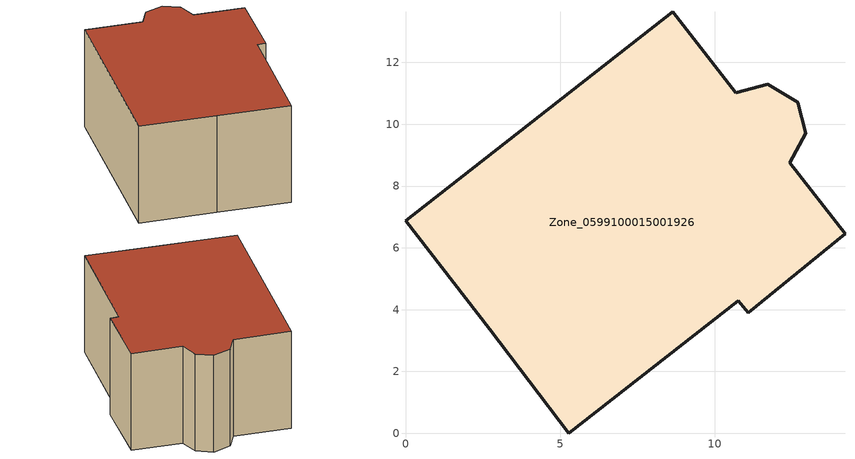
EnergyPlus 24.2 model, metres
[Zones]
Zone_0599100015001926
 floor ground (C_G): 11.09,3.9 10.76,4.29 5.28,0 2.73,3.37 0,6.88 8.65,13.64 10.68,11.02 11.72,11.29 12.69,10.71 12.95,9.7 12.43,8.76 14.22,6.45 z0.91
 wall outside (C_F): 12.95,9.7 12.69,10.71 11.72,11.29 10.68,11.02 8.65,13.64 0,6.88 2.73,3.37 5.28,0 10.76,4.29 11.09,3.9 14.22,6.45 12.43,8.76 12.95,9.7 z0.91:7.01
 roof outside (C_R): 14.22,6.45 12.43,8.76 12.95,9.7 12.69,10.71 11.72,11.29 10.68,11.02 8.65,13.64 0,6.88 2.73,3.37 5.28,0 10.76,4.29 11.09,3.9 z7.01
[BUILDING]
Pand.0599100015001926: North Axis=0; Terrain=City; Loads Convergence Tolerance Value=0.04; Temperature Convergence Tolerance Value=0.4; Solar Distribution=FullExterior; Maximum Number of Warmup Days=25; Minimum Number of Warmup Days=1
[Site:Location]
Rotterdam.The.Hague.AP_ZH_NLD Design_Conditions: Latitude=51.96; Longitude=4.45; Time Zone=1; Elevation=-4.5
[SITE:GROUNDTEMPERATURE:BUILDINGSURFACE]
18, 18, 18, 18, 18, 18, 18, 18, 18, 18, 18, 18
[MATERIAL] Thermal Absorptance=0.9; Solar Absorptance=0.7; Visible Absorptance=0.7
Name | Roughness | Thickness | Conductivity | Density | Specific Heat
G.TI.1975-1991 | MediumSmooth | 0.15 | 0.288461 | 540 | 1210
F.TI.1975-1991 | Rough | 0.3 | 0.230769 | 1920 | 840
R.TI.1975-1991 | MediumRough | 0.2 | 0.153846 | 1500 | 1000
[CONSTRUCTION]
C_G: G.TI.1975-1991
C_F: F.TI.1975-1991
C_R: R.TI.1975-1991
[ZONE]
Zone_0599100015001926: Type=1; Multiplier=1; Ceiling Height=Autocalculate; Volume=Autocalculate; Floor Area=autocalculate; Part of Total Floor Area=Yes
[ZONEINFILTRATION:DESIGNFLOWRATE]
Infil_Zone_0599100015001926: Zone or ZoneList or Space or SpaceList=Zone_0599100015001926; Schedule=AlwaysOn; Design Flow Rate Calculation Method=Flow/Area; Flow Rate per Floor Area=0.003; Constant Term Coefficient=1; Temperature Term Coefficient=0; Velocity Term Coefficient=0; Velocity Squared Term Coefficient=0
[HVACTEMPLATE:ZONE:IDEALLOADSAIRSYSTEM]
Zone_0599100015001926: Maximum Heating Supply Air Temperature=50; Minimum Cooling Supply Air Temperature=13; Maximum Heating Supply Air Humidity Ratio=0.0156; Minimum Cooling Supply Air Humidity Ratio=0.0077; Heating Limit=NoLimit; Cooling Limit=NoLimit; Dehumidification Control Type=ConstantSensibleHeatRatio; Cooling Sensible Heat Ratio=0.7; Dehumidification Setpoint=60; Humidification Control Type=None; Humidification Setpoint=30; Outdoor Air Method=None; Outdoor Air Flow Rate per Person=0.00944; Outdoor Air Flow Rate per Zone Floor Area=0; Outdoor Air Flow Rate per Zone=0; Demand Controlled Ventilation Type=None; Outdoor Air Economizer Type=NoEconomizer; Heat Recovery Type=None; Sensible Heat Recovery Effectiveness=0.7; Latent Heat Recovery Effectiveness=0.65
[ZONECONTROL:THERMOSTAT]
ThermostatControl_Zone_0599100015001926: Zone or ZoneList=Zone_0599100015001926; Control Type Schedule=DualSetpointControlType; Control 1=Thermostat_Zone_0599100015001926; Temperature Difference Between Cutout And Setpoint=0
[THERMOSTATSETPOINT:DUALSETPOINT]
Thermostat_Zone_0599100015001926: Heating Setpoint Temperature Schedule=HeatingSetpoint_Zone_0599100015001926; Cooling Setpoint Temperature Schedule=CoolingSetpoint_Zone_0599100015001926
[SCHEDULE:COMPACT]
HeatingSetpoint_Zone_0599100015001926: Through: 12/31, For: AllDays, Until: 24:00, 21
CoolingSetpoint_Zone_0599100015001926: Through: 12/31, For: AllDays, Until: 24:00, 24
DualSetpointControlType: Through: 12/31, For: AllDays, Until: 24:00, 4
AlwaysOn: Through: 12/31, For: AllDays, Until: 24:00, 1
